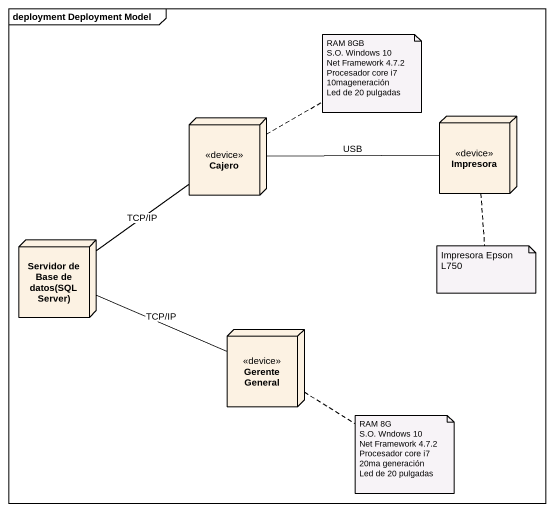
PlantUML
@startuml
mainframe deployment Deployment Model
node Cajero <<device>>
node Impresora <<device>>
node "Servidor de Base de datos(SQL Server)" as Servidor_de_Base_de_datos
node "Gerente General" as Gerente_General <<device>>
Cajero -right- Impresora : USB
Servidor_de_Base_de_datos -up- Cajero : TCP/IP
Servidor_de_Base_de_datos -right- Gerente_General : TCP/IP
note right of Cajero
  RAM 8GB
  S.O. Windows 10
  Net Framework 4.7.2
  Procesador core i7 10mageneración
  Led de 20 pulgadas
end note
note bottom of Impresora : Impresora Epson L750
note bottom of Gerente_General
  RAM 8G
  S.O. Wndows 10
  Net Framework 4.7.2
  Procesador core i7 20ma generación
  Led de 20 pulgadas
end note
@enduml
